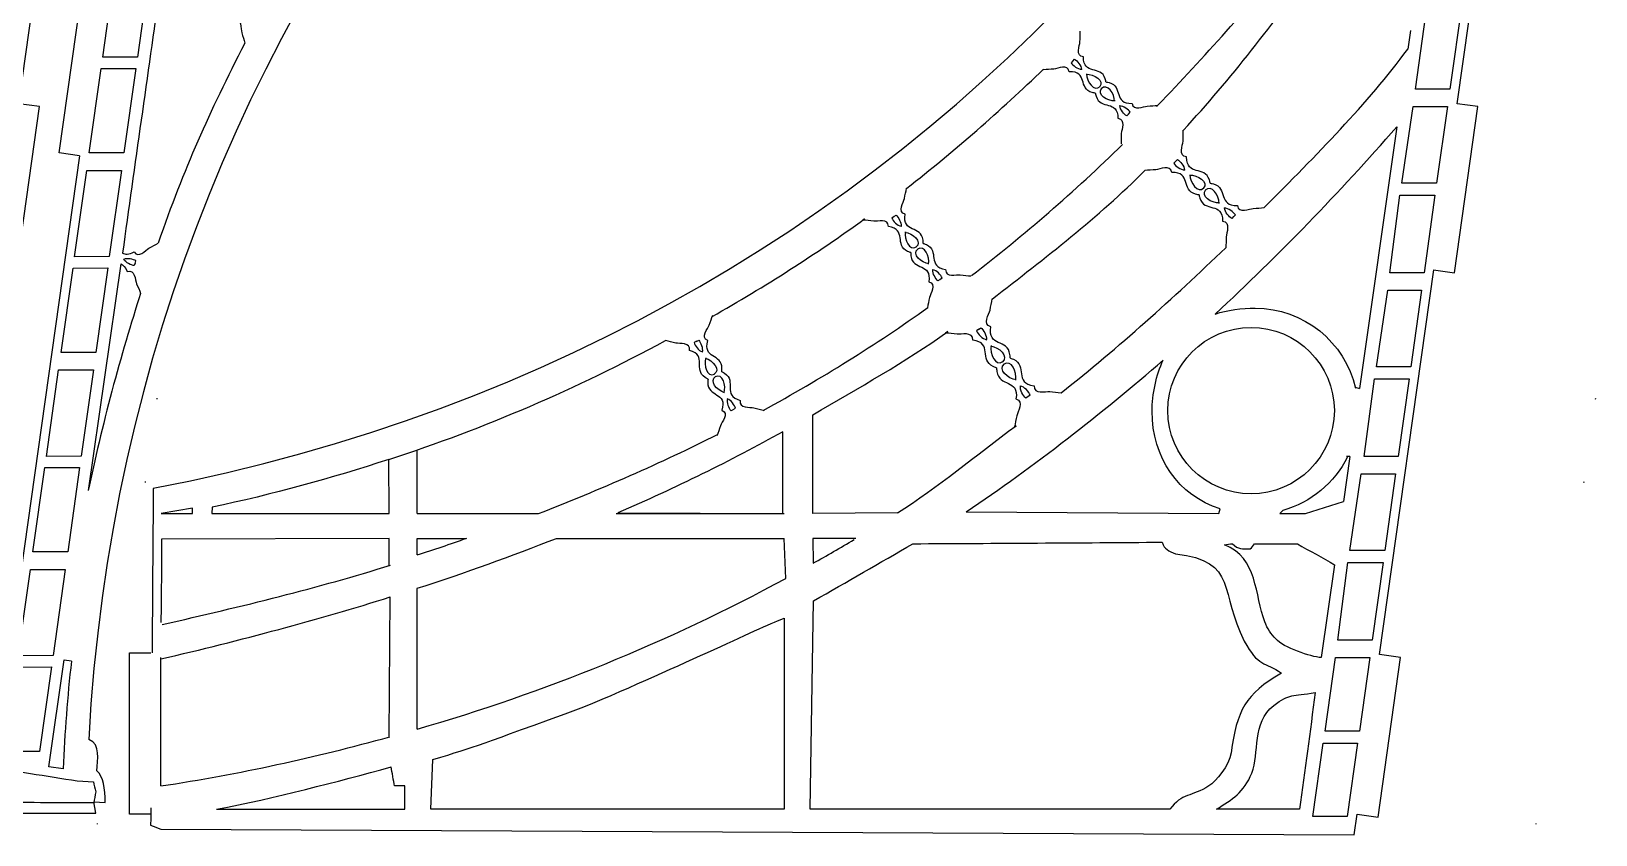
# Model space of a CAD drawing. Extents: x -297 to 143, y -140 to 144.
# Drawn here: x -85.6 to 135.4, y -140.1 to -26.6 of the extents above; entities that cross this region are included whole.
import ezdxf

# ---------------------------------------------------------------- set-up
doc = ezdxf.new("R2010")
doc.units = 0
doc.header["$MEASUREMENT"] = 0
doc.layers.add('LAYER_1', color=7, linetype='CONTINUOUS')

msp = doc.modelspace()

# ---------------------------------------------------------------- linework, layer by layer
at = {"layer": 'LAYER_1', "color": 1}
for points in [[(-271.6017, -91.1763), (-158.8147, -69.7281), (-82.4755, 22.5189), (-76.7633, 130.1193)], [(-68.389, -91.1763), (44.398, -69.7281), (120.7372, 22.5189), (126.4494, 130.1193)], [(117.3315, 94.6306), (4.5445, 73.1824), (-71.7947, -19.0646), (-77.5069, -126.665)], [(-87.3813, -36.8735), (-87.3813, -36.8735), (-79.0795, 21.9615), (-79.0795, 21.9615)], [(115.8314, -36.8735), (115.8314, -36.8735), (124.1332, 21.9615), (124.1332, 21.9615)], [(73.532, -37.0901), (80.0084, -30.3235), (86.516, -23.2287), (92.4918, -15.4789)], [(77.1324, -40.6123), (83.888, -33.3489), (89.8342, -25.5123), (95.7572, -17.3965)], [(-67.4515, -20.4812), (-69.1663, -32.8021), (-71.037, -45.6118), (-72.7256, -57.9591)], [(109.213, -26.5077), (109.213, -26.5077), (108.8344, -29.1673), (108.8344, -29.1673)], [(-55.4535, -28.3136), (-60.5431, -38.2), (-64.0277, -45.9678), (-67.6909, -56.5656)], [(88.5664, -51.5307), (95.8532, -44.1929), (103.1954, -36.8177), (108.8344, -29.1673)], [(38.0476, -48.7909), (44.759, -43.6235), (51.2944, -37.8083), (57.386, -31.9881)], [(63.416, -32.7041), (64.4799, -32.6469), (66.0774, -33.6016), (65.2786, -34.5124)], [(63.4711, -32.6465), (63.4629, -33.7119), (64.4903, -35.2636), (65.3633, -34.4237)], [(67.4787, -36.4734), (66.4149, -36.5307), (64.8173, -35.5759), (65.6162, -34.6651)], [(67.4237, -36.5311), (67.4318, -35.4657), (66.4044, -33.9139), (65.5314, -34.7539)], [(73.349, -37.2815), (73.349, -37.2815), (73.532, -37.0901), (73.532, -37.0901)], [(81.648, -66.5725), (90.6006, -58.2823), (99.1016, -49.4549), (107.2696, -40.1579)], [(107.2696, -40.1579), (107.2696, -40.1579), (102.0088, -77.1115), (102.0088, -77.1115)], [(-78.8178, -44.2134), (-78.8178, -44.2134), (-81.685, -43.8105), (-81.685, -43.8105)], [(47.1948, -61.1305), (54.6824, -55.4161), (61.7714, -49.2561), (68.5406, -42.6131)], [(-78.8179, -44.2134), (-78.8179, -44.2134), (-87.1197, -103.0481), (-87.1197, -103.0481)], [(50.1516, -64.4331), (57.6026, -58.6565), (65.1284, -52.9091), (71.7038, -46.2975)], [(78.0091, -46.9534), (79.1194, -46.8936), (80.7866, -47.89), (79.9529, -48.8406)], [(78.0666, -46.8932), (78.0581, -48.0051), (79.1303, -49.6246), (80.0414, -48.748)], [(82.1916, -50.9473), (82.2001, -49.8354), (81.1279, -48.216), (80.2169, -49.0926)], [(82.2491, -50.8871), (81.1388, -50.9469), (79.4716, -49.9505), (80.3053, -49)], [(10.5514, -66.9359), (18.029, -62.6933), (25.2304, -58.0871), (32.1064, -53.1471)], [(32.1064, -53.1469), (32.1064, -53.1469), (31.8742, -53.3173), (31.8742, -53.3173)], [(37.874, -54.9588), (37.6769, -56.0211), (38.4274, -57.7528), (39.4481, -57.069)], [(37.8088, -55.0067), (38.8812, -55.1382), (40.3069, -56.3749), (39.3477, -57.1425)], [(41.1967, -59.4908), (40.1242, -59.3593), (38.6986, -58.1226), (39.6577, -57.3549)], [(41.1314, -59.5386), (41.3286, -58.4763), (40.578, -56.7447), (39.5574, -57.4285)], [(59.8668, -77.6845), (68.0652, -71.2519), (75.6162, -64.3665), (83.1376, -57.2161)], [(-72.9909, -59.505), (-72.9909, -59.505), (-77.5651, -91.5225), (-77.5651, -91.5225)], [(104.8525, -114.6803), (104.8525, -114.6803), (112.5216, -60.3305), (112.5216, -60.3305)], [(112.4774, -60.3244), (112.4774, -60.3244), (115.4482, -60.7419), (115.4482, -60.7419)], [(-70.1741, -63.659), (-72.9033, -72.03), (-75.7831, -82.793), (-77.5651, -91.5226)], [(17.7702, -80.1789), (25.9578, -75.7125), (33.6954, -70.8823), (41.0504, -65.6561)], [(-35.1234, -87.1173), (-21.4764, -82.6785), (-8.6328, -77.1477), (3.9838, -70.3221)], [(24.7662, -80.8017), (31.2166, -77.0383), (37.8986, -73.3367), (43.8366, -69.0633)], [(43.8366, -69.0633), (43.8366, -69.0633), (43.5486, -69.2745), (43.5486, -69.2745)], [(9.6565, -72.7662), (9.3173, -73.7859), (9.8204, -75.5945), (10.9193, -75.0601)], [(9.5857, -72.8044), (10.6243, -73.0804), (11.8602, -74.4934), (10.8104, -75.1188)], [(49.9657, -71.0302), (49.7549, -72.1664), (50.5576, -74.0185), (51.6493, -73.2871)], [(49.896, -71.0813), (51.043, -71.222), (52.5678, -72.5447), (51.5419, -73.3658)], [(12.2408, -77.7231), (12.58, -76.7033), (12.0769, -74.8948), (10.978, -75.4292)], [(46.4442, -94.5285), (56.021, -88.1037), (65.6564, -80.5543), (74.284, -73.1003)], [(53.5195, -75.8774), (52.3725, -75.7368), (50.8476, -74.4141), (51.8735, -73.593)], [(53.4497, -75.9286), (53.6606, -74.7924), (52.8578, -72.9403), (51.7662, -73.6717)], [(12.3116, -77.6849), (11.273, -77.4089), (10.0371, -75.9959), (11.0869, -75.3704)], [(101.4158, -76.8983), (101.4158, -76.8983), (102.0088, -77.1115), (102.0088, -77.1115)], [(-67.8463, -78.617), (-67.8463, -78.617), (-67.8275, -78.4823), (-67.8275, -78.4823)], [(135.3664, -78.617), (135.3664, -78.617), (135.3852, -78.4823), (135.3852, -78.4823)], [(-13.9822, -94.7693), (-5.323, -91.3889), (3.5158, -87.5397), (11.3178, -83.5761)], [(36.7352, -94.6653), (42.4336, -91.0567), (47.8706, -86.5231), (53.5004, -82.3519)], [(53.5004, -82.3519), (53.5004, -82.3519), (53.2638, -82.5255), (53.2638, -82.5255)], [(-31.0924, -94.7693), (-31.0924, -94.7693), (-31.0924, -85.7661), (-31.0924, -85.7661)], [(100.307, -86.7581), (98.4898, -90.4205), (95.1748, -93.2085), (91.1636, -94.3211)], [(100.647, -86.6783), (100.647, -86.6783), (99.7392, -93.0551), (99.7392, -93.0551)], [(100.647, -86.6783), (100.647, -86.6783), (100.196, -86.6783), (100.196, -86.6783)], [(-69.4925, -90.3635), (-69.4925, -90.3635), (-69.4706, -90.21), (-69.4706, -90.21)], [(133.7202, -90.3635), (133.7202, -90.3635), (133.7421, -90.21), (133.7421, -90.21)], [(-68.3946, -91.2127), (-68.4456, -98.9563), (-68.5027, -106.6939), (-68.5627, -114.4284)], [(-67.2924, -94.7693), (-67.2924, -94.7693), (-62.8494, -94.7693), (-62.8494, -94.7693)], [(-31.0924, -94.7693), (-31.0924, -94.7693), (-13.9822, -94.7693), (-13.9822, -94.7693)], [(-2.9906, -94.7693), (-2.9906, -94.7693), (20.7522, -94.7693), (20.7522, -94.7693)], [(46.4442, -94.5285), (46.4442, -94.5285), (82.1358, -94.7419), (82.1358, -94.7419)], [(82.136, -94.7419), (82.136, -94.7419), (82.337, -94.1025), (82.337, -94.1025)], [(90.7482, -94.7693), (90.7482, -94.7693), (91.1636, -94.3211), (91.1636, -94.3211)], [(90.7482, -94.7693), (90.7482, -94.7693), (94.3642, -94.7693), (94.3642, -94.7693)], [(94.3642, -94.7693), (94.3642, -94.7693), (99.7392, -93.0551), (99.7392, -93.0551)], [(-31.0924, -100.6107), (-28.7352, -99.8417), (-26.4078, -99.0537), (-24.1094, -98.2471)], [(-31.086, -105.3191), (-24.2798, -103.1055), (-17.7356, -100.7569), (-11.432, -98.2613)], [(-11.4466, -98.2671), (-11.4466, -98.2671), (20.7522, -98.2671), (20.7522, -98.2671)], [(-11.4466, -98.2671), (-11.4466, -98.2671), (20.7522, -98.2671), (20.7522, -98.2671)], [(24.8222, -101.7865), (26.7648, -100.6927), (28.7006, -99.5705), (30.6292, -98.4197)], [(-67.1144, -110.4199), (-55.7966, -107.8749), (-45.0232, -105.2247), (-34.8576, -102.0377)], [(-31.0924, -125.2263), (-31.0924, -125.2263), (-31.0924, -105.3213), (-31.0924, -105.3213)], [(-67.3074, -115.2953), (-55.9528, -112.6573), (-45.055, -109.7133), (-34.9202, -106.5433)], [(-35.0506, -126.3109), (-35.0506, -126.3109), (-34.9202, -106.5433), (-34.9202, -106.5433)], [(-79.9539, -115.5956), (-80.5104, -120.6234), (-80.9142, -125.6916), (-81.1214, -130.8335)], [(-67.3074, -133.2357), (-67.3074, -133.2357), (-67.3074, -115.0941), (-67.3074, -115.0941)], [(-67.3074, -133.2357), (-56.2084, -131.5747), (-45.4746, -129.1773), (-34.9664, -126.2879)], [(-59.4558, -136.5335), (-51.249, -134.9427), (-42.4134, -132.6181), (-34.7764, -130.5519)], [(-76.7786, -135.4979), (-76.7786, -135.4979), (-75.1715, -135.5666), (-75.1715, -135.5666)], [(-76.2534, -138.6158), (-76.2534, -138.6158), (-76.2435, -138.5423), (-76.2435, -138.5423)], [(-68.7455, -137.1971), (-68.7455, -137.1971), (-71.7583, -137.1971), (-71.7583, -137.1971)], [(101.2631, -140.1182), (101.2631, -140.1182), (101.6713, -137.2257), (101.6713, -137.2257)], [(101.6696, -137.2255), (101.6696, -137.2255), (104.6404, -137.643), (104.6404, -137.643)], [(126.9593, -138.6158), (126.9593, -138.6158), (126.9692, -138.5423), (126.9692, -138.5423)]]:
    msp.add_open_spline(points, degree=3, dxfattribs=at)
for points, knots in [([(-81.685, -43.8105), (-81.685, -43.8105), (-78.072, -18.1021), (-78.072, -18.1021), (-78.072, -18.1021), (-78.072, -18.1021), (-75.1906, -18.5071), (-75.1906, -18.5071)], [0, 0, 0, 0, 0.33333333, 0.33333333, 0.33333333, 0.33333333, 1, 1, 1, 1]), ([(-61.2913, -22.3768), (-61.2531, -22.4412), (-61.2027, -22.5656), (-61.0457, -22.7876), (-61.0457, -22.7876), (-59.8069, -24.5402), (-57.9009, -22.2466), (-57.0243, -24.8868), (-57.0243, -24.8868), (-55.8393, -24.6322), (-56.0241, -26.3096), (-55.8837, -26.8354), (-55.8837, -26.8354), (-55.7233, -27.3488), (-55.5797, -27.8414), (-55.4535, -28.3136)], [0, 0, 0, 0, 0.2, 0.2, 0.2, 0.2, 0.4, 0.4, 0.4, 0.4, 0.6, 0.6, 0.6, 0.6, 1, 1, 1, 1]), ([(66.1991, -33.8015), (66.1823, -33.7314), (66.1725, -33.602), (66.0931, -33.3523), (66.0931, -33.3523), (65.466, -31.3797), (63.0437, -32.9316), (63.0088, -30.249), (63.0088, -30.249), (61.8448, -30.1373), (62.504, -28.6493), (62.5285, -28.1242), (62.5285, -28.1242), (62.5307, -27.6056), (62.543, -27.1111), (62.5646, -26.64)], [0, 0, 0, 0, 0.2, 0.2, 0.2, 0.2, 0.4, 0.4, 0.4, 0.4, 0.6, 0.6, 0.6, 0.6, 1, 1, 1, 1]), ([(61.5352, -30.8284), (61.5352, -30.8284), (61.2771, -31.1004), (61.2771, -31.1004), (61.2771, -31.1004), (61.5104, -31.4443), (62.1889, -32.0159), (62.7787, -31.9962)], [0, 0, 0, 0, 0.33333333, 0.33333333, 0.33333333, 0.33333333, 1, 1, 1, 1]), ([(61.5106, -30.8542), (61.5106, -30.8542), (61.7704, -30.5838), (61.7704, -30.5838), (61.7704, -30.5838), (62.1247, -30.801), (62.727, -31.4524), (62.7345, -32.0425)], [0, 0, 0, 0, 0.33333333, 0.33333333, 0.33333333, 0.33333333, 1, 1, 1, 1]), ([(64.6956, -35.376), (64.6248, -35.3625), (64.4951, -35.3587), (64.242, -35.2908), (64.242, -35.2908), (62.2426, -34.7553), (63.6811, -32.2641), (60.9998, -32.3529), (60.9998, -32.3529), (60.8345, -31.1953), (59.3785, -31.9224), (58.8551, -31.9711), (58.8551, -31.9711), (58.3371, -31.9972), (57.8437, -32.0323), (57.3741, -32.0756)], [0, 0, 0, 0, 0.2, 0.2, 0.2, 0.2, 0.4, 0.4, 0.4, 0.4, 0.6, 0.6, 0.6, 0.6, 1, 1, 1, 1]), ([(66.1991, -33.8015), (66.2699, -33.815), (66.3996, -33.8189), (66.6528, -33.8867), (66.6528, -33.8867), (68.6521, -34.4222), (67.2136, -36.9135), (69.895, -36.8246), (69.895, -36.8246), (70.0603, -37.9823), (71.5163, -37.2551), (72.0397, -37.2064), (72.0397, -37.2064), (72.5576, -37.1803), (73.051, -37.1453), (73.5207, -37.1019)], [0, 0, 0, 0, 0.2, 0.2, 0.2, 0.2, 0.4, 0.4, 0.4, 0.4, 0.6, 0.6, 0.6, 0.6, 1, 1, 1, 1]), ([(-87.7645, -60.7419), (-87.7645, -60.7419), (-84.4676, -37.283), (-84.4676, -37.283), (-84.4676, -37.283), (-84.4676, -37.283), (-87.3814, -36.8735), (-87.3814, -36.8735)], [0, 0, 0, 0, 0.33333333, 0.33333333, 0.33333333, 0.33333333, 1, 1, 1, 1]), ([(64.6956, -35.376), (64.7124, -35.4461), (64.7222, -35.5755), (64.8016, -35.8253), (64.8016, -35.8253), (65.4288, -37.7978), (67.851, -36.2459), (67.8859, -38.9285), (67.8859, -38.9285), (69.05, -39.0403), (68.3907, -40.5283), (68.3662, -41.0534), (68.3662, -41.0534), (68.364, -41.572), (68.3518, -42.0664), (68.3301, -42.5376)], [0, 0, 0, 0, 0.2, 0.2, 0.2, 0.2, 0.4, 0.4, 0.4, 0.4, 0.6, 0.6, 0.6, 0.6, 1, 1, 1, 1]), ([(69.3595, -38.3491), (69.3595, -38.3491), (69.6177, -38.0771), (69.6177, -38.0771), (69.6177, -38.0771), (69.3843, -37.7333), (68.7059, -37.1617), (68.1161, -37.1814)], [0, 0, 0, 0, 0.33333333, 0.33333333, 0.33333333, 0.33333333, 1, 1, 1, 1]), ([(69.3841, -38.3234), (69.3841, -38.3234), (69.1243, -38.5938), (69.1243, -38.5938), (69.1243, -38.5938), (68.7701, -38.3765), (68.1678, -37.7252), (68.1603, -37.1351)], [0, 0, 0, 0, 0.33333333, 0.33333333, 0.33333333, 0.33333333, 1, 1, 1, 1]), ([(115.4482, -60.7419), (115.4482, -60.7419), (118.7451, -37.283), (118.7451, -37.283), (118.7451, -37.283), (118.7451, -37.283), (115.8313, -36.8735), (115.8313, -36.8735)], [0, 0, 0, 0, 0.33333333, 0.33333333, 0.33333333, 0.33333333, 1, 1, 1, 1]), ([(80.9136, -48.0987), (80.8962, -48.0255), (80.8859, -47.8905), (80.803, -47.6298), (80.803, -47.6298), (80.1485, -45.5712), (77.6206, -47.1908), (77.5842, -44.3912), (77.5842, -44.3912), (76.3693, -44.2745), (77.0573, -42.7217), (77.0829, -42.1737), (77.0829, -42.1737), (77.0852, -41.6324), (77.098, -41.1164), (77.1206, -40.6247)], [0, 0, 0, 0, 0.2, 0.2, 0.2, 0.2, 0.4, 0.4, 0.4, 0.4, 0.6, 0.6, 0.6, 0.6, 1, 1, 1, 1]), ([(79.3446, -49.7419), (79.2707, -49.7278), (79.1353, -49.7237), (78.8711, -49.653), (78.8711, -49.653), (76.7845, -49.0941), (78.2858, -46.4942), (75.4875, -46.5869), (75.4875, -46.5869), (75.315, -45.3787), (73.7954, -46.1376), (73.2492, -46.1884), (73.2492, -46.1884), (72.7086, -46.2156), (72.1937, -46.2522), (71.7036, -46.2975)], [0, 0, 0, 0, 0.2, 0.2, 0.2, 0.2, 0.4, 0.4, 0.4, 0.4, 0.6, 0.6, 0.6, 0.6, 1, 1, 1, 1]), ([(76.0463, -44.9959), (76.0463, -44.9959), (75.7769, -45.2797), (75.7769, -45.2797), (75.7769, -45.2797), (76.0204, -45.6386), (76.7285, -46.2351), (77.344, -46.2146)], [0, 0, 0, 0, 0.33333333, 0.33333333, 0.33333333, 0.33333333, 1, 1, 1, 1]), ([(76.0206, -45.0227), (76.0206, -45.0227), (76.2918, -44.7405), (76.2918, -44.7405), (76.2918, -44.7405), (76.6615, -44.9673), (77.29, -45.647), (77.2979, -46.2629)], [0, 0, 0, 0, 0.33333333, 0.33333333, 0.33333333, 0.33333333, 1, 1, 1, 1]), ([(80.9136, -48.0987), (80.9875, -48.1128), (81.1229, -48.1168), (81.3871, -48.1876), (81.3871, -48.1876), (83.4737, -48.7465), (81.9724, -51.3464), (84.7708, -51.2537), (84.7708, -51.2537), (84.9433, -52.4618), (86.4628, -51.7029), (87.009, -51.6521), (87.009, -51.6521), (87.5496, -51.6249), (88.0645, -51.5883), (88.5546, -51.5431)], [0, 0, 0, 0, 0.2, 0.2, 0.2, 0.2, 0.4, 0.4, 0.4, 0.4, 0.6, 0.6, 0.6, 0.6, 1, 1, 1, 1]), ([(40.393, -56.5961), (40.3887, -56.5231), (40.4018, -56.3922), (40.3668, -56.1287), (40.3668, -56.1287), (40.0905, -54.0479), (37.3967, -55.1677), (37.8377, -52.483), (37.8377, -52.483), (36.6953, -52.165), (37.6175, -50.7962), (37.7352, -50.2763), (37.7352, -50.2763), (37.8293, -49.7589), (37.9293, -49.2673), (38.0345, -48.8007)], [0, 0, 0, 0, 0.2, 0.2, 0.2, 0.2, 0.4, 0.4, 0.4, 0.4, 0.6, 0.6, 0.6, 0.6, 1, 1, 1, 1]), ([(79.3446, -49.7419), (79.3621, -49.815), (79.3723, -49.9501), (79.4552, -50.2107), (79.4552, -50.2107), (80.1097, -52.2693), (82.6376, -50.6497), (82.6741, -53.4494), (82.6741, -53.4494), (83.8889, -53.566), (83.2009, -55.1189), (83.1753, -55.6669), (83.1753, -55.6669), (83.173, -56.2081), (83.1602, -56.7242), (83.1376, -57.2159)], [0, 0, 0, 0, 0.2, 0.2, 0.2, 0.2, 0.4, 0.4, 0.4, 0.4, 0.6, 0.6, 0.6, 0.6, 1, 1, 1, 1]), ([(36.2636, -52.8002), (36.2636, -52.8002), (35.9576, -53.026), (35.9576, -53.026), (35.9576, -53.026), (36.1297, -53.4107), (36.7056, -54.1018), (37.298, -54.1867)], [0, 0, 0, 0, 0.33333333, 0.33333333, 0.33333333, 0.33333333, 1, 1, 1, 1]), ([(36.2345, -52.8215), (36.2345, -52.8215), (36.5419, -52.5976), (36.5419, -52.5976), (36.5419, -52.5976), (36.8571, -52.8774), (37.3429, -53.6346), (37.2457, -54.2251)], [0, 0, 0, 0, 0.33333333, 0.33333333, 0.33333333, 0.33333333, 1, 1, 1, 1]), ([(84.2119, -52.8447), (84.2119, -52.8447), (84.4813, -52.5608), (84.4813, -52.5608), (84.4813, -52.5608), (84.2378, -52.202), (83.5298, -51.6054), (82.9142, -51.626)], [0, 0, 0, 0, 0.33333333, 0.33333333, 0.33333333, 0.33333333, 1, 1, 1, 1]), ([(84.2376, -52.8178), (84.2376, -52.8178), (83.9665, -53.1), (83.9665, -53.1), (83.9665, -53.1), (83.5968, -52.8733), (82.9682, -52.1935), (82.9604, -51.5777)], [0, 0, 0, 0, 0.33333333, 0.33333333, 0.33333333, 0.33333333, 1, 1, 1, 1]), ([(38.6125, -57.9014), (38.5442, -57.8754), (38.4154, -57.8485), (38.1746, -57.7359), (38.1746, -57.7359), (36.2733, -56.8465), (38.1516, -54.6143), (35.4586, -54.2273), (35.4586, -54.2273), (35.4989, -53.0422), (33.9161, -53.5099), (33.3849, -53.4657), (33.3849, -53.4657), (32.8631, -53.3998), (32.3643, -53.3473), (31.8877, -53.3073)], [0, 0, 0, 0, 0.2, 0.2, 0.2, 0.2, 0.4, 0.4, 0.4, 0.4, 0.6, 0.6, 0.6, 0.6, 1, 1, 1, 1]), ([(-72.7255, -57.9592), (-72.3463, -58.1566), (-71.8575, -58.18), (-71.1075, -57.8098), (-71.1075, -57.8098), (-70.4789, -58.7958), (-69.4531, -57.5324), (-68.9965, -57.272), (-68.9965, -57.272), (-68.5353, -57.0346), (-68.1005, -56.799), (-67.6909, -56.5656)], [0, 0, 0, 0, 0.25, 0.25, 0.25, 0.25, 0.5, 0.5, 0.5, 0.5, 1, 1, 1, 1]), ([(40.393, -56.5961), (40.4613, -56.6221), (40.5901, -56.649), (40.8308, -56.7616), (40.8308, -56.7616), (42.7321, -57.6509), (40.8539, -59.8832), (43.5469, -60.2701), (43.5469, -60.2701), (43.5066, -61.4553), (45.0893, -60.9876), (45.6206, -61.0318), (45.6206, -61.0318), (46.1424, -61.0976), (46.6412, -61.1501), (47.1178, -61.1902)], [0, 0, 0, 0, 0.2, 0.2, 0.2, 0.2, 0.4, 0.4, 0.4, 0.4, 0.6, 0.6, 0.6, 0.6, 1, 1, 1, 1]), ([(-72.9909, -59.5052), (-72.6633, -59.645), (-72.3527, -59.9498), (-72.0685, -60.5554), (-72.0685, -60.5554), (-70.9625, -60.1768), (-70.9487, -61.8044), (-70.7545, -62.2922), (-70.7545, -62.2922), (-70.5423, -62.7656), (-70.3489, -63.221), (-70.1741, -63.659)], [0, 0, 0, 0, 0.25, 0.25, 0.25, 0.25, 0.5, 0.5, 0.5, 0.5, 1, 1, 1, 1]), ([(-70.9657, -59.4192), (-70.9657, -59.4192), (-70.8435, -59.0646), (-70.8435, -59.0646), (-70.8435, -59.0646), (-71.1977, -58.8482), (-72.0519, -58.6076), (-72.5807, -58.869)], [0, 0, 0, 0, 0.33333333, 0.33333333, 0.33333333, 0.33333333, 1, 1, 1, 1]), ([(-70.9543, -59.3854), (-70.9543, -59.3854), (-71.0789, -59.7392), (-71.0789, -59.7392), (-71.0789, -59.7392), (-71.4915, -59.6874), (-72.3093, -59.3426), (-72.5593, -58.8088)], [0, 0, 0, 0, 0.33333333, 0.33333333, 0.33333333, 0.33333333, 1, 1, 1, 1]), ([(38.6125, -57.9014), (38.6168, -57.9744), (38.6036, -58.1053), (38.6386, -58.3688), (38.6386, -58.3688), (38.9149, -60.4495), (41.6087, -59.3297), (41.1677, -62.0144), (41.1677, -62.0144), (42.3101, -62.3325), (41.3879, -63.7012), (41.2703, -64.2212), (41.2703, -64.2212), (41.1762, -64.7386), (41.0762, -65.2302), (40.971, -65.6967)], [0, 0, 0, 0, 0.2, 0.2, 0.2, 0.2, 0.4, 0.4, 0.4, 0.4, 0.6, 0.6, 0.6, 0.6, 1, 1, 1, 1]), ([(42.7709, -61.676), (42.7709, -61.676), (42.4635, -61.8999), (42.4635, -61.8999), (42.4635, -61.8999), (42.1484, -61.6201), (41.6626, -60.8629), (41.7598, -60.2724)], [0, 0, 0, 0, 0.33333333, 0.33333333, 0.33333333, 0.33333333, 1, 1, 1, 1]), ([(42.7418, -61.6973), (42.7418, -61.6973), (43.0478, -61.4715), (43.0478, -61.4715), (43.0478, -61.4715), (42.8758, -61.0868), (42.2998, -60.3957), (41.7074, -60.3108)], [0, 0, 0, 0, 0.33333333, 0.33333333, 0.33333333, 0.33333333, 1, 1, 1, 1]), ([(52.6599, -72.7813), (52.6553, -72.7033), (52.6693, -72.5632), (52.6319, -72.2814), (52.6319, -72.2814), (52.3364, -70.0559), (49.4552, -71.2536), (49.9269, -68.3822), (49.9269, -68.3822), (48.705, -68.042), (49.6914, -66.578), (49.8172, -66.0219), (49.8172, -66.0219), (49.9179, -65.4685), (50.0248, -64.9428), (50.1373, -64.4437)], [0, 0, 0, 0, 0.2, 0.2, 0.2, 0.2, 0.4, 0.4, 0.4, 0.4, 0.6, 0.6, 0.6, 0.6, 1, 1, 1, 1]), ([(81.648, -66.5725), (83.2226, -65.9889), (85.488, -65.7499), (87.2658, -65.7499), (87.2658, -65.7499), (94.1778, -65.7499), (99.9642, -70.5695), (101.447, -77.0315)], [0, 0, 0, 0, 0.33333333, 0.33333333, 0.33333333, 0.33333333, 1, 1, 1, 1]), ([(11.9148, -74.7231), (11.9206, -74.6506), (11.9514, -74.5234), (11.9529, -74.259), (11.9529, -74.259), (11.9646, -72.1713), (9.1577, -72.9069), (9.9586, -70.322), (9.9586, -70.322), (8.8765, -69.8527), (9.9719, -68.63), (10.1587, -68.1338), (10.1587, -68.1338), (10.3221, -67.6368), (10.4877, -67.1661), (10.655, -66.7208)], [0, 0, 0, 0, 0.2, 0.2, 0.2, 0.2, 0.4, 0.4, 0.4, 0.4, 0.6, 0.6, 0.6, 0.6, 1, 1, 1, 1]), ([(48.2122, -68.7442), (48.2122, -68.7442), (48.5409, -68.5047), (48.5409, -68.5047), (48.5409, -68.5047), (48.878, -68.804), (49.3976, -69.6138), (49.2937, -70.2454)], [0, 0, 0, 0, 0.33333333, 0.33333333, 0.33333333, 0.33333333, 1, 1, 1, 1]), ([(98.4609, -80.2197), (98.4609, -73.7267), (93.1971, -68.4629), (86.704, -68.4629), (86.704, -68.4629), (80.211, -68.4629), (74.9472, -73.7267), (74.9472, -80.2197), (74.9472, -80.2197), (74.9472, -86.7128), (80.211, -91.9766), (86.704, -91.9766), (86.704, -91.9766), (93.1971, -91.9766), (98.4609, -86.7128), (98.4609, -80.2197)], [0, 0, 0, 0, 0.2, 0.2, 0.2, 0.2, 0.4, 0.4, 0.4, 0.4, 0.6, 0.6, 0.6, 0.6, 1, 1, 1, 1]), ([(9.9825, -75.7662), (9.9187, -75.7312), (9.7955, -75.6872), (9.5737, -75.5434), (9.5737, -75.5434), (7.8218, -74.4076), (9.977, -72.4646), (7.3765, -71.7158), (7.3765, -71.7158), (7.5779, -70.5536), (5.9547, -70.7985), (5.4373, -70.6824), (5.4373, -70.6824), (4.9322, -70.5463), (4.4479, -70.4265), (3.9838, -70.322)], [0, 0, 0, 0, 0.2, 0.2, 0.2, 0.2, 0.4, 0.4, 0.4, 0.4, 0.6, 0.6, 0.6, 0.6, 1, 1, 1, 1]), ([(8.3644, -70.4196), (8.3644, -70.4196), (8.0321, -70.6003), (8.0321, -70.6003), (8.0321, -70.6003), (8.1491, -71.0028), (8.6223, -71.7623), (9.1944, -71.9269)], [0, 0, 0, 0, 0.33333333, 0.33333333, 0.33333333, 0.33333333, 1, 1, 1, 1]), ([(8.3328, -70.4366), (8.3328, -70.4366), (8.6663, -70.258), (8.6663, -70.258), (8.6663, -70.258), (8.9386, -70.5767), (9.3139, -71.389), (9.1375, -71.9575)], [0, 0, 0, 0, 0.33333333, 0.33333333, 0.33333333, 0.33333333, 1, 1, 1, 1]), ([(50.7556, -74.1775), (50.6825, -74.1496), (50.5447, -74.1209), (50.2873, -74.0005), (50.2873, -74.0005), (48.2537, -73.0492), (50.2626, -70.6617), (47.3822, -70.2478), (47.3822, -70.2478), (47.4254, -68.9802), (45.7325, -69.4805), (45.1643, -69.4332), (45.1643, -69.4332), (44.6062, -69.3627), (44.0727, -69.3066), (43.5629, -69.2638)], [0, 0, 0, 0, 0.2, 0.2, 0.2, 0.2, 0.4, 0.4, 0.4, 0.4, 0.6, 0.6, 0.6, 0.6, 1, 1, 1, 1]), ([(48.2433, -68.7214), (48.2433, -68.7214), (47.916, -68.9629), (47.916, -68.9629), (47.916, -68.9629), (48.1, -69.3744), (48.7161, -70.1135), (49.3497, -70.2044)], [0, 0, 0, 0, 0.33333333, 0.33333333, 0.33333333, 0.33333333, 1, 1, 1, 1]), ([(52.6599, -72.7813), (52.7329, -72.8092), (52.8707, -72.8379), (53.1282, -72.9583), (53.1282, -72.9583), (55.1617, -73.9096), (53.1528, -76.2971), (56.0332, -76.711), (56.0332, -76.711), (55.9901, -77.9786), (57.6829, -77.4783), (58.2511, -77.5256), (58.2511, -77.5256), (58.8092, -77.596), (59.3428, -77.6522), (59.8525, -77.695)], [0, 0, 0, 0, 0.2, 0.2, 0.2, 0.2, 0.4, 0.4, 0.4, 0.4, 0.6, 0.6, 0.6, 0.6, 1, 1, 1, 1]), ([(11.9148, -74.7231), (11.9786, -74.7581), (12.1018, -74.8021), (12.3236, -74.9459), (12.3236, -74.9459), (14.0755, -76.0817), (11.9203, -78.0246), (14.5208, -78.7734), (14.5208, -78.7734), (14.3193, -79.9356), (15.9426, -79.6908), (16.46, -79.8069), (16.46, -79.8069), (16.9651, -79.943), (17.4494, -80.0628), (17.9135, -80.1673)], [0, 0, 0, 0, 0.2, 0.2, 0.2, 0.2, 0.4, 0.4, 0.4, 0.4, 0.6, 0.6, 0.6, 0.6, 1, 1, 1, 1]), ([(50.7556, -74.1775), (50.7602, -74.2555), (50.7461, -74.3956), (50.7835, -74.6773), (50.7835, -74.6773), (51.079, -76.9028), (53.9602, -75.7051), (53.4885, -78.5766), (53.4885, -78.5766), (54.7104, -78.9168), (53.7241, -80.3808), (53.5982, -80.9369), (53.5982, -80.9369), (53.4976, -81.4903), (53.3906, -82.016), (53.2781, -82.515)], [0, 0, 0, 0, 0.2, 0.2, 0.2, 0.2, 0.4, 0.4, 0.4, 0.4, 0.6, 0.6, 0.6, 0.6, 1, 1, 1, 1]), ([(82.337, -94.1025), (76.4352, -92.2481), (72.7162, -86.8135), (72.7162, -80.2995), (72.7162, -80.2995), (72.7162, -77.9485), (73.2938, -75.0657), (74.284, -73.1003)], [0, 0, 0, 0, 0.33333333, 0.33333333, 0.33333333, 0.33333333, 1, 1, 1, 1]), ([(9.9825, -75.7662), (9.9767, -75.8387), (9.9459, -75.9659), (9.9444, -76.2302), (9.9444, -76.2302), (9.9326, -78.318), (12.7396, -77.5824), (11.9387, -80.1673), (11.9387, -80.1673), (13.0208, -80.6366), (11.9254, -81.8593), (11.7386, -82.3555), (11.7386, -82.3555), (11.5752, -82.8525), (11.4096, -83.3231), (11.2423, -83.7685)], [0, 0, 0, 0, 0.2, 0.2, 0.2, 0.2, 0.4, 0.4, 0.4, 0.4, 0.6, 0.6, 0.6, 0.6, 1, 1, 1, 1]), ([(55.2033, -78.2146), (55.2033, -78.2146), (54.8745, -78.4541), (54.8745, -78.4541), (54.8745, -78.4541), (54.5374, -78.1548), (54.0178, -77.345), (54.1218, -76.7134)], [0, 0, 0, 0, 0.33333333, 0.33333333, 0.33333333, 0.33333333, 1, 1, 1, 1]), ([(55.1721, -78.2374), (55.1721, -78.2374), (55.4994, -77.9959), (55.4994, -77.9959), (55.4994, -77.9959), (55.3154, -77.5844), (54.6994, -76.8453), (54.0658, -76.7544)], [0, 0, 0, 0, 0.33333333, 0.33333333, 0.33333333, 0.33333333, 1, 1, 1, 1]), ([(13.5644, -80.0526), (13.5644, -80.0526), (13.231, -80.2313), (13.231, -80.2313), (13.231, -80.2313), (12.9587, -79.9126), (12.5834, -79.1003), (12.7597, -78.5317)], [0, 0, 0, 0, 0.33333333, 0.33333333, 0.33333333, 0.33333333, 1, 1, 1, 1]), ([(13.5328, -80.0697), (13.5328, -80.0697), (13.8651, -79.889), (13.8651, -79.889), (13.8651, -79.889), (13.7482, -79.4865), (13.275, -78.727), (12.7029, -78.5624)], [0, 0, 0, 0, 0.33333333, 0.33333333, 0.33333333, 0.33333333, 1, 1, 1, 1]), ([(36.7352, -94.6653), (36.7352, -94.6653), (24.7652, -94.7693), (24.7652, -94.7693), (24.7652, -94.7693), (24.7652, -94.7693), (24.7662, -80.8017), (24.7662, -80.8017)], [0, 0, 0, 0, 0.33333333, 0.33333333, 0.33333333, 0.33333333, 1, 1, 1, 1]), ([(20.5414, -94.7693), (20.5414, -94.7693), (-2.7762, -94.6765), (-2.7762, -94.6765), (-2.7762, -94.6765), (5.3918, -91.1391), (13.1464, -87.3265), (20.5414, -83.2095), (20.5414, -83.2095), (20.5414, -83.2095), (20.5414, -94.7693), (20.5414, -94.7693)], [0, 0, 0, 0, 0.25, 0.25, 0.25, 0.25, 0.5, 0.5, 0.5, 0.5, 1, 1, 1, 1]), ([(-60.1304, -94.7693), (-60.1304, -94.7693), (-60.0702, -93.8771), (-60.0702, -93.8771), (-60.0702, -93.8771), (-51.567, -92.0459), (-43.2436, -89.7839), (-35.1234, -87.1173), (-35.1234, -87.1173), (-35.1234, -87.1173), (-35.0506, -94.7693), (-35.0506, -94.7693), (-35.0506, -94.7693), (-35.0506, -94.7693), (-60.1304, -94.7693), (-60.1304, -94.7693)], [0, 0, 0, 0, 0.2, 0.2, 0.2, 0.2, 0.4, 0.4, 0.4, 0.4, 0.6, 0.6, 0.6, 0.6, 1, 1, 1, 1]), ([(-62.8494, -94.7693), (-62.8494, -94.7693), (-62.8602, -93.9923), (-62.8602, -93.9923), (-62.8602, -93.9923), (-62.8602, -93.9923), (-67.2924, -94.7693), (-67.2924, -94.7693)], [0, 0, 0, 0, 0.33333333, 0.33333333, 0.33333333, 0.33333333, 1, 1, 1, 1]), ([(-35.0505, -102.0982), (-35.0505, -102.0982), (-35.0505, -98.2672), (-35.0505, -98.2672), (-35.0505, -98.2672), (-35.0505, -98.2672), (-67.2018, -98.3574), (-67.2018, -98.3574), (-67.2018, -98.3574), (-67.2281, -102.2885), (-67.2545, -106.2196), (-67.3073, -110.1506)], [0, 0, 0, 0, 0.25, 0.25, 0.25, 0.25, 0.5, 0.5, 0.5, 0.5, 1, 1, 1, 1]), ([(-31.1162, -125.2037), (-13.1036, -120.0005), (4.2048, -112.9897), (20.981, -103.9075), (20.981, -103.9075), (20.981, -103.9075), (20.7522, -98.2671), (20.7522, -98.2671)], [0, 0, 0, 0, 0.33333333, 0.33333333, 0.33333333, 0.33333333, 1, 1, 1, 1]), ([(-31.0924, -100.6107), (-31.0924, -100.6107), (-31.0924, -98.2671), (-31.0924, -98.2671), (-31.0924, -98.2671), (-31.0924, -98.2671), (-24.1664, -98.2671), (-24.1664, -98.2671)], [0, 0, 0, 0, 0.33333333, 0.33333333, 0.33333333, 0.33333333, 1, 1, 1, 1]), ([(24.4003, -136.5335), (24.4003, -136.5335), (75.24, -136.5335), (75.24, -136.5335), (75.24, -136.5335), (76.9021, -134.2118), (78.3337, -134.7886), (80.7277, -133.2358), (80.7277, -133.2358), (81.7543, -132.5699), (83.6095, -130.3821), (83.8673, -128.5396), (83.8673, -128.5396), (84.6965, -122.6138), (85.8724, -120.2289), (90.9907, -117.3004), (90.9907, -117.3004), (88.669, -115.6911), (87.6724, -116.4257), (85.7404, -112.7626), (85.7404, -112.7626), (82.2103, -106.0694), (84.9226, -101.3915), (76.0315, -100.4681), (76.0315, -100.4681), (75.0553, -99.9668), (74.4485, -99.8613), (74.1319, -98.8059), (74.1319, -98.8059), (62.4179, -98.8851), (50.6775, -98.9642), (38.937, -99.017), (38.937, -99.017), (34.2672, -101.7081), (29.5974, -104.3991), (24.9013, -107.0902), (24.9013, -107.0902), (24.9013, -107.0902), (24.4003, -136.5335), (24.4003, -136.5335)], [0, 0, 0, 0, 0.09090909, 0.09090909, 0.09090909, 0.09090909, 0.18181818, 0.18181818, 0.18181818, 0.18181818, 0.27272727, 0.27272727, 0.27272727, 0.27272727, 0.36363636, 0.36363636, 0.36363636, 0.36363636, 0.45454545, 0.45454545, 0.45454545, 0.45454545, 0.54545455, 0.54545455, 0.54545455, 0.54545455, 0.63636364, 0.63636364, 0.63636364, 0.63636364, 0.72727273, 0.72727273, 0.72727273, 0.72727273, 0.81818182, 0.81818182, 0.81818182, 0.81818182, 1, 1, 1, 1]), ([(30.8848, -98.2671), (30.8848, -98.2671), (24.7652, -98.2671), (24.7652, -98.2671), (24.7652, -98.2671), (24.7652, -98.2671), (24.8222, -101.7865), (24.8222, -101.7865)], [0, 0, 0, 0, 0.33333333, 0.33333333, 0.33333333, 0.33333333, 1, 1, 1, 1]), ([(82.9439, -99.1753), (87.6254, -100.9443), (87.2414, -106.3599), (88.6239, -110.0477), (88.6239, -110.0477), (88.982, -111.0029), (89.5513, -111.7997), (90.1728, -112.4723), (90.1728, -112.4723), (91.2787, -113.6696), (95.1804, -115.0205), (96.6017, -115.0945), (96.6017, -115.0945), (96.6017, -115.0945), (98.4691, -101.9771), (98.4691, -101.9771), (98.4691, -101.9771), (96.8597, -101.0009), (94.8953, -100.0196), (93.2596, -99.017), (93.2596, -99.017), (91.2545, -99.0434), (89.223, -99.0434), (87.1915, -99.0434), (87.1915, -99.0434), (87.0068, -99.2808), (86.7958, -99.5183), (86.5847, -99.7557), (86.5847, -99.7557), (85.3975, -99.7557), (84.9226, -99.8613), (84.0783, -99.017), (84.0783, -99.017), (83.709, -99.0698), (83.3396, -99.1225), (82.9439, -99.1753)], [0, 0, 0, 0, 0.1, 0.1, 0.1, 0.1, 0.2, 0.2, 0.2, 0.2, 0.3, 0.3, 0.3, 0.3, 0.4, 0.4, 0.4, 0.4, 0.5, 0.5, 0.5, 0.5, 0.6, 0.6, 0.6, 0.6, 0.7, 0.7, 0.7, 0.7, 0.8, 0.8, 0.8, 0.8, 1, 1, 1, 1]), ([(-29.1839, -136.5335), (-29.1839, -136.5335), (20.7523, -136.5335), (20.7523, -136.5335), (20.7523, -136.5335), (20.7523, -136.5335), (20.7522, -109.5279), (20.7522, -109.5279), (20.7522, -109.5279), (18.193, -110.425), (6.354, -116.2187), (-7.5762, -122.0757), (-7.5762, -122.0757), (-22.5881, -127.5634), (-22.5881, -127.5634), (-28.8937, -129.5158), (-28.8937, -129.5158), (-28.8937, -129.5158), (-29.1839, -136.5335), (-29.1839, -136.5335)], [0, 0, 0, 0, 0.16666667, 0.16666667, 0.16666667, 0.16666667, 0.33333333, 0.33333333, 0.33333333, 0.33333333, 0.5, 0.5, 0.5, 0.5, 0.66666667, 0.66666667, 0.66666667, 0.66666667, 1, 1, 1, 1]), ([(-71.7583, -137.1971), (-71.7583, -137.1971), (-71.7583, -114.4283), (-71.7583, -114.4283), (-71.7583, -114.4283), (-71.7583, -114.4283), (-68.7385, -114.4283), (-68.7385, -114.4283)], [0, 0, 0, 0, 0.33333333, 0.33333333, 0.33333333, 0.33333333, 1, 1, 1, 1]), ([(104.6404, -137.643), (104.6404, -137.643), (107.8093, -115.0958), (107.8093, -115.0958), (107.8093, -115.0958), (107.8093, -115.0958), (104.8525, -114.6803), (104.8525, -114.6803)], [0, 0, 0, 0, 0.33333333, 0.33333333, 0.33333333, 0.33333333, 1, 1, 1, 1]), ([(-81.1213, -130.8336), (-81.1213, -130.8336), (-83.1209, -130.549), (-83.1209, -130.549), (-83.1209, -130.549), (-83.1209, -130.549), (-80.9693, -115.4356), (-80.9693, -115.4356), (-80.9693, -115.4356), (-80.9693, -115.4356), (-79.9485, -115.5488), (-79.9485, -115.5488)], [0, 0, 0, 0, 0.25, 0.25, 0.25, 0.25, 0.5, 0.5, 0.5, 0.5, 1, 1, 1, 1]), ([(89.8958, -121.8911), (86.8354, -124.2783), (87.8853, -128.6177), (86.7958, -131.4153), (86.7958, -131.4153), (85.7063, -134.213), (83.9992, -135.0826), (81.8358, -136.5336), (81.8358, -136.5336), (85.7404, -136.5336), (89.6451, -136.5336), (93.5498, -136.5336), (93.5498, -136.5336), (94.2885, -131.046), (95.0273, -125.5583), (95.766, -120.0443), (95.766, -120.0443), (92.4681, -120.5983), (92.1806, -120.1088), (89.8958, -121.8911)], [0, 0, 0, 0, 0.16666667, 0.16666667, 0.16666667, 0.16666667, 0.33333333, 0.33333333, 0.33333333, 0.33333333, 0.5, 0.5, 0.5, 0.5, 0.66666667, 0.66666667, 0.66666667, 0.66666667, 1, 1, 1, 1]), ([(-75.1715, -135.5665), (-75.1795, -133.6461), (-75.4475, -131.8896), (-76.3462, -131.0973), (-76.3462, -131.0973), (-76.3461, -129.4879), (-75.713, -127.4038), (-77.5069, -126.6649)], [0, 0, 0, 0, 0.33333333, 0.33333333, 0.33333333, 0.33333333, 1, 1, 1, 1]), ([(-59.4558, -136.5335), (-52.9656, -136.5335), (-39.315, -136.5335), (-32.8512, -136.5335), (-32.8512, -136.5335), (-32.8512, -135.6893), (-32.8512, -134.1063), (-32.8512, -133.2357), (-32.8512, -133.2357), (-33.326, -133.2357), (-33.8274, -133.2357), (-34.3286, -133.2357), (-34.3286, -133.2357), (-34.4342, -132.5233), (-34.6446, -131.2907), (-34.7764, -130.5519)], [0, 0, 0, 0, 0.2, 0.2, 0.2, 0.2, 0.4, 0.4, 0.4, 0.4, 0.6, 0.6, 0.6, 0.6, 1, 1, 1, 1]), ([(-89.764, -135.5663), (-89.764, -135.5663), (-90.0423, -137.0545), (-90.0423, -137.0545), (-90.0423, -137.0545), (-90.0423, -137.0545), (-76.5044, -137.0545), (-76.5044, -137.0545), (-76.5044, -137.0545), (-76.5044, -137.0545), (-76.7786, -135.4979), (-76.7786, -135.4979)], [0, 0, 0, 0, 0.25, 0.25, 0.25, 0.25, 0.5, 0.5, 0.5, 0.5, 1, 1, 1, 1]), ([(-68.7385, -136.3298), (-68.745, -137.1365), (-68.7517, -137.9431), (-68.7583, -138.7498), (-68.7583, -138.7498), (-68.2836, -138.961), (-67.8086, -139.1455), (-67.3338, -139.3302), (-67.3338, -139.3302), (-67.3338, -139.3302), (101.2633, -140.1175), (101.2633, -140.1175)], [0, 0, 0, 0, 0.25, 0.25, 0.25, 0.25, 0.5, 0.5, 0.5, 0.5, 1, 1, 1, 1])]:
    msp.add_open_spline(points, degree=3, knots=knots, dxfattribs=at)
at = {"layer": 'LAYER_1', "color": 5}
for points, knots in [([(-68.9156, -18.1076), (-68.9156, -18.1076), (-73.802, -18.1033), (-73.802, -18.1033), (-73.802, -18.1033), (-73.802, -18.1033), (-75.5251, -30.3161), (-75.5251, -30.3161), (-75.5251, -30.3161), (-75.5251, -30.3161), (-70.633, -30.2792), (-70.633, -30.2792), (-70.633, -30.2792), (-70.633, -30.2792), (-68.9156, -18.1076), (-68.9156, -18.1076)], [0, 0, 0, 0, 0.2, 0.2, 0.2, 0.2, 0.4, 0.4, 0.4, 0.4, 0.6, 0.6, 0.6, 0.6, 1, 1, 1, 1]), ([(109.9207, -34.8029), (109.9207, -34.8029), (114.7918, -34.8029), (114.7918, -34.8029), (114.7918, -34.8029), (114.7918, -34.8029), (116.5144, -22.5944), (116.5144, -22.5944), (116.5144, -22.5944), (116.5144, -22.5944), (111.638, -22.6313), (111.638, -22.6313), (111.638, -22.6313), (111.638, -22.6313), (109.9207, -34.8029), (109.9207, -34.8029)], [0, 0, 0, 0, 0.2, 0.2, 0.2, 0.2, 0.4, 0.4, 0.4, 0.4, 0.6, 0.6, 0.6, 0.6, 1, 1, 1, 1]), ([(-70.8587, -31.8795), (-70.8587, -31.8795), (-75.7502, -31.9099), (-75.7502, -31.9099), (-75.7502, -31.9099), (-75.7502, -31.9099), (-77.4293, -43.8118), (-77.4293, -43.8118), (-77.4293, -43.8118), (-77.4293, -43.8118), (-72.5424, -43.8117), (-72.5424, -43.8117), (-72.5424, -43.8117), (-72.5424, -43.8117), (-70.8587, -31.8795), (-70.8587, -31.8795)], [0, 0, 0, 0, 0.2, 0.2, 0.2, 0.2, 0.4, 0.4, 0.4, 0.4, 0.6, 0.6, 0.6, 0.6, 1, 1, 1, 1]), ([(108.0143, -48.0989), (108.0143, -48.0989), (112.9156, -48.0989), (112.9156, -48.0989), (112.9156, -48.0989), (112.9156, -48.0989), (114.4421, -37.2815), (114.4421, -37.2815), (114.4421, -37.2815), (114.4421, -37.2815), (109.6064, -37.2815), (109.6064, -37.2815), (109.6064, -37.2815), (109.6064, -37.2815), (108.0143, -48.0989), (108.0143, -48.0989)], [0, 0, 0, 0, 0.2, 0.2, 0.2, 0.2, 0.4, 0.4, 0.4, 0.4, 0.6, 0.6, 0.6, 0.6, 1, 1, 1, 1]), ([(-72.8844, -46.29), (-72.8844, -46.29), (-77.7789, -46.2883), (-77.7789, -46.2883), (-77.7789, -46.2883), (-77.7789, -46.2883), (-79.5017, -58.4985), (-79.5017, -58.4985), (-79.5017, -58.4985), (-79.5017, -58.4985), (-74.6017, -58.4616), (-74.6017, -58.4616), (-74.6017, -58.4616), (-74.6017, -58.4616), (-72.8844, -46.29), (-72.8844, -46.29)], [0, 0, 0, 0, 0.2, 0.2, 0.2, 0.2, 0.4, 0.4, 0.4, 0.4, 0.6, 0.6, 0.6, 0.6, 1, 1, 1, 1]), ([(106.296, -60.7436), (106.296, -60.7436), (111.1318, -60.7408), (111.1318, -60.7408), (111.1318, -60.7408), (111.1318, -60.7408), (112.6754, -49.8022), (112.6754, -49.8022), (112.6754, -49.8022), (112.6754, -49.8022), (107.7335, -49.8022), (107.7335, -49.8022), (107.7335, -49.8022), (107.7335, -49.8022), (106.296, -60.7436), (106.296, -60.7436)], [0, 0, 0, 0, 0.2, 0.2, 0.2, 0.2, 0.4, 0.4, 0.4, 0.4, 0.6, 0.6, 0.6, 0.6, 1, 1, 1, 1]), ([(-74.8275, -60.0619), (-74.8275, -60.0619), (-79.7268, -60.0924), (-79.7268, -60.0924), (-79.7268, -60.0924), (-79.7268, -60.0924), (-81.4061, -71.9942), (-81.4061, -71.9942), (-81.4061, -71.9942), (-81.4061, -71.9942), (-76.5112, -71.9942), (-76.5112, -71.9942), (-76.5112, -71.9942), (-76.5112, -71.9942), (-74.8275, -60.0619), (-74.8275, -60.0619)], [0, 0, 0, 0, 0.2, 0.2, 0.2, 0.2, 0.4, 0.4, 0.4, 0.4, 0.6, 0.6, 0.6, 0.6, 1, 1, 1, 1]), ([(104.4159, -74.0338), (104.4159, -74.0338), (109.2563, -74.0338), (109.2563, -74.0338), (109.2563, -74.0338), (109.2563, -74.0338), (110.7823, -63.2192), (110.7823, -63.2192), (110.7823, -63.2192), (110.7823, -63.2192), (106.0081, -63.2163), (106.0081, -63.2163), (106.0081, -63.2163), (106.0081, -63.2163), (104.4159, -74.0338), (104.4159, -74.0338)], [0, 0, 0, 0, 0.2, 0.2, 0.2, 0.2, 0.4, 0.4, 0.4, 0.4, 0.6, 0.6, 0.6, 0.6, 1, 1, 1, 1]), ([(-76.8532, -74.4726), (-76.8532, -74.4726), (-81.7556, -74.4708), (-81.7556, -74.4708), (-81.7556, -74.4708), (-81.7556, -74.4708), (-83.4784, -86.6811), (-83.4784, -86.6811), (-83.4784, -86.6811), (-83.4784, -86.6811), (-78.5706, -86.6442), (-78.5706, -86.6442), (-78.5706, -86.6442), (-78.5706, -86.6442), (-76.8532, -74.4726), (-76.8532, -74.4726)], [0, 0, 0, 0, 0.2, 0.2, 0.2, 0.2, 0.4, 0.4, 0.4, 0.4, 0.6, 0.6, 0.6, 0.6, 1, 1, 1, 1]), ([(102.6976, -86.6784), (102.6976, -86.6784), (107.472, -86.6784), (107.472, -86.6784), (107.472, -86.6784), (107.472, -86.6784), (109.0158, -75.737), (109.0158, -75.737), (109.0158, -75.737), (109.0158, -75.737), (104.1351, -75.737), (104.1351, -75.737), (104.1351, -75.737), (104.1351, -75.737), (102.6976, -86.6784), (102.6976, -86.6784)], [0, 0, 0, 0, 0.2, 0.2, 0.2, 0.2, 0.4, 0.4, 0.4, 0.4, 0.6, 0.6, 0.6, 0.6, 1, 1, 1, 1]), ([(-78.7963, -88.2445), (-78.7963, -88.2445), (-83.7035, -88.2749), (-83.7035, -88.2749), (-83.7035, -88.2749), (-83.7035, -88.2749), (-85.3827, -100.1768), (-85.3827, -100.1768), (-85.3827, -100.1768), (-85.3827, -100.1768), (-80.48, -100.1767), (-80.48, -100.1767), (-80.48, -100.1767), (-80.48, -100.1767), (-78.7963, -88.2445), (-78.7963, -88.2445)], [0, 0, 0, 0, 0.2, 0.2, 0.2, 0.2, 0.4, 0.4, 0.4, 0.4, 0.6, 0.6, 0.6, 0.6, 1, 1, 1, 1]), ([(100.6589, -99.9743), (100.6589, -99.9743), (105.5958, -99.9743), (105.5958, -99.9743), (105.5958, -99.9743), (105.5958, -99.9743), (107.1222, -89.1569), (107.1222, -89.1569), (107.1222, -89.1569), (107.1222, -89.1569), (102.251, -89.1569), (102.251, -89.1569), (102.251, -89.1569), (102.251, -89.1569), (100.6589, -99.9743), (100.6589, -99.9743)], [0, 0, 0, 0, 0.2, 0.2, 0.2, 0.2, 0.4, 0.4, 0.4, 0.4, 0.6, 0.6, 0.6, 0.6, 1, 1, 1, 1]), ([(-80.822, -102.651), (-80.822, -102.651), (-85.7318, -102.651), (-85.7318, -102.651), (-85.7318, -102.651), (-85.7318, -102.651), (-87.4546, -114.8595), (-87.4546, -114.8595), (-87.4546, -114.8595), (-87.4546, -114.8595), (-82.5393, -114.8226), (-82.5393, -114.8226), (-82.5393, -114.8226), (-82.5393, -114.8226), (-80.822, -102.651), (-80.822, -102.651)], [0, 0, 0, 0, 0.2, 0.2, 0.2, 0.2, 0.4, 0.4, 0.4, 0.4, 0.6, 0.6, 0.6, 0.6, 1, 1, 1, 1]), ([(98.9406, -112.619), (98.9406, -112.619), (103.8118, -112.6188), (103.8118, -112.6188), (103.8118, -112.6188), (103.8118, -112.6188), (105.3557, -101.6776), (105.3557, -101.6776), (105.3557, -101.6776), (105.3557, -101.6776), (100.3781, -101.6776), (100.3781, -101.6776), (100.3781, -101.6776), (100.3781, -101.6776), (98.9406, -112.619), (98.9406, -112.619)], [0, 0, 0, 0, 0.2, 0.2, 0.2, 0.2, 0.4, 0.4, 0.4, 0.4, 0.6, 0.6, 0.6, 0.6, 1, 1, 1, 1]), ([(-82.7651, -116.4229), (-82.7651, -116.4229), (-87.6793, -116.4534), (-87.6793, -116.4534), (-87.6793, -116.4534), (-87.6793, -116.4534), (-89.3593, -128.3594), (-89.3593, -128.3594), (-89.3593, -128.3594), (-89.3593, -128.3594), (-84.4488, -128.3552), (-84.4488, -128.3552), (-84.4488, -128.3552), (-84.4488, -128.3552), (-82.7651, -116.4229), (-82.7651, -116.4229)], [0, 0, 0, 0, 0.2, 0.2, 0.2, 0.2, 0.4, 0.4, 0.4, 0.4, 0.6, 0.6, 0.6, 0.6, 1, 1, 1, 1]), ([(97.1663, -125.4804), (97.1663, -125.4804), (101.997, -125.4804), (101.997, -125.4804), (101.997, -125.4804), (101.997, -125.4804), (103.4624, -115.0942), (103.4624, -115.0942), (103.4624, -115.0942), (103.4624, -115.0942), (98.6317, -115.0944), (98.6317, -115.0944), (98.6317, -115.0944), (98.6317, -115.0944), (97.1663, -125.4804), (97.1663, -125.4804)], [0, 0, 0, 0, 0.2, 0.2, 0.2, 0.2, 0.4, 0.4, 0.4, 0.4, 0.6, 0.6, 0.6, 0.6, 1, 1, 1, 1]), ([(95.4201, -137.5694), (95.4201, -137.5694), (100.2914, -137.5694), (100.2914, -137.5694), (100.2914, -137.5694), (100.2914, -137.5694), (101.7567, -127.1836), (101.7567, -127.1836), (101.7567, -127.1836), (101.7567, -127.1836), (96.8855, -127.1834), (96.8855, -127.1834), (96.8855, -127.1834), (96.8855, -127.1834), (95.4201, -137.5694), (95.4201, -137.5694)], [0, 0, 0, 0, 0.2, 0.2, 0.2, 0.2, 0.4, 0.4, 0.4, 0.4, 0.6, 0.6, 0.6, 0.6, 1, 1, 1, 1]), ([(-76.5044, -134.0786), (-76.629, -133.5773), (-76.7536, -133.1024), (-76.8534, -132.6275), (-76.8534, -132.6275), (-80.6675, -132.6275), (-85.8241, -131.1121), (-89.6133, -131.1121), (-89.6133, -131.1121), (-89.6632, -132.1146), (-90.0793, -134.564), (-90.1043, -135.5665), (-90.1043, -135.5665), (-86.2403, -135.5665), (-80.6426, -135.6352), (-76.7786, -135.6352), (-76.7786, -135.6352), (-76.7038, -135.1075), (-76.6041, -134.5799), (-76.5044, -134.0786)], [0, 0, 0, 0, 0.16666667, 0.16666667, 0.16666667, 0.16666667, 0.33333333, 0.33333333, 0.33333333, 0.33333333, 0.5, 0.5, 0.5, 0.5, 0.66666667, 0.66666667, 0.66666667, 0.66666667, 1, 1, 1, 1])]:
    msp.add_open_spline(points, degree=3, knots=knots, dxfattribs=at)

doc.saveas('drawing.dxf')
